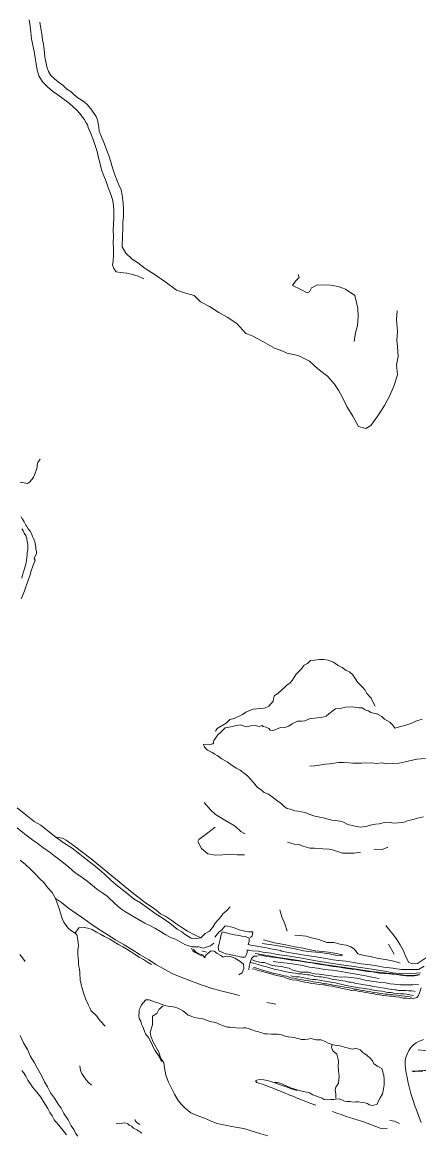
# Model space of a CAD drawing. Extents: x 683321 to 688873, y 7661944 to 7668387.
# Drawn here: x 684800 to 685194, y 7665272 to 7666374 of the extents above; entities that cross this region are included whole.
import ezdxf

# ---------------------------------------------------------------- set-up
doc = ezdxf.new("R2010")
doc.units = 0
doc.header["$MEASUREMENT"] = 0
doc.layers.add('01 CRESTA_Line', color=3, linetype='Continuous', lineweight=20)

msp = doc.modelspace()

# ---------------------------------------------------------------- linework, layer by layer
at = {"layer": '01 CRESTA_Line'}
for points in [[(684921, 7666119.7, 4364.5), (684915.5, 7666122.2, 4363.5), (684909.9, 7666124.1, 4362.5), (684904, 7666125.2, 4361.7), (684897.8, 7666126.1, 4361.2), (684893.7, 7666126.5, 4360.9), (684891.4, 7666130.1, 4360.7), (684890, 7666133.6, 4360.6), (684890.5, 7666137.3, 4360.4), (684890.8, 7666143.3, 4359.9), (684891, 7666149.4, 4359.3), (684890.7, 7666155.6, 4358.5), (684890.8, 7666161.7, 4357.6), (684890.7, 7666167.7, 4356.7), (684891, 7666174, 4355.8), (684891.3, 7666180.3, 4355), (684891.3, 7666186.4, 4354.2), (684891, 7666192.6, 4353.7), (684889.8, 7666198.4, 4352.8), (684887.9, 7666204.2, 4351.8), (684885.7, 7666210.2, 4351), (684883.5, 7666216, 4350.3), (684881.2, 7666221.9, 4349.7), (684879.1, 7666227.8, 4349), (684877.6, 7666233.8, 4348.4), (684876.2, 7666239.7, 4347.8), (684874.6, 7666245.8, 4347.2), (684872.7, 7666251.9, 4346.7), (684870.8, 7666257.7, 4346), (684868.5, 7666263.6, 4345.3), (684865.7, 7666269.5, 4344.3), (684865, 7666272.6, 4343.9), (684863.6, 7666274.7, 4343.6), (684862.1, 7666277.6, 4343.3), (684860.2, 7666280, 4343), (684857.5, 7666283.4, 4342.6), (684854.5, 7666286.7, 4342.2), (684850.1, 7666291, 4341.6), (684845.6, 7666294.8, 4341.2), (684840.7, 7666298.5, 4340.8), (684835.7, 7666302.1, 4340.2), (684830.6, 7666305.6, 4339.7), (684825.4, 7666309.9, 4339.3), (684821, 7666314.4, 4338.9), (684817.3, 7666320.3, 4338.3), (684815.3, 7666326.6, 4337.9), (684814.2, 7666332.7, 4337.5), (684813.2, 7666338.7, 4337.2), (684812.2, 7666344.9, 4336.7), (684811.1, 7666351.2, 4336.3), (684809.8, 7666357.6, 4335.9), (684809, 7666364, 4335.6), (684808.2, 7666370, 4335.4), (684807.2, 7666376.3, 4335.3)], [(684817.8, 7666374.1, 4340.2), (684818.9, 7666367.6, 4340.5), (684819.8, 7666362.4, 4340.9), (684820.5, 7666356.5, 4341.1), (684821.5, 7666352.1, 4341.4), (684822.1, 7666346.5, 4341.3), (684822.4, 7666343.6, 4341.3), (684823, 7666339.2, 4341.5), (684823.8, 7666334.8, 4341.8), (684824.8, 7666329.7, 4342.3), (684826.5, 7666325.2, 4343), (684828.9, 7666321.3, 4343.6), (684832.4, 7666317.8, 4344.3), (684836.3, 7666314.5, 4344.9), (684840.7, 7666311.6, 4345.2), (684844.7, 7666307.6, 4344.5), (684849.1, 7666304.9, 4345.6), (684851.5, 7666302.5, 4345.3), (684855.5, 7666299.1, 4345.6), (684861.5, 7666295.3, 4346.8), (684865.1, 7666292, 4347.1), (684869.4, 7666286.9, 4347.7), (684873.7, 7666280.7, 4348.5), (684875, 7666277.1, 4348.6), (684876.4, 7666270.1, 4348.5), (684876.7, 7666266, 4348.1), (684878.5, 7666262, 4348.9), (684881.9, 7666253.1, 4350.4), (684884.3, 7666246.7, 4351.7), (684886.2, 7666241.9, 4352.6), (684887.9, 7666236.6, 4353.6), (684889.8, 7666229.8, 4354), (684892.3, 7666222.7, 4354.8), (684894.4, 7666216.7, 4355.3), (684896.3, 7666213, 4356.1), (684898.5, 7666208, 4357), (684899.4, 7666202.7, 4357), (684900.6, 7666194.8, 4357.2), (684900.9, 7666188.4, 4357.7), (684900.9, 7666181.2, 4358.4), (684900.2, 7666176.1, 4358.8), (684900.1, 7666169.4, 4360.1), (684899.8, 7666162, 4362.5), (684899.4, 7666151.4, 4363), (684903.3, 7666145.3, 4364.2), (684909.3, 7666139.3, 4366.1), (684914.6, 7666135.8, 4367.2), (684922.3, 7666129.9, 4368.1), (684932.1, 7666123.8, 4370.2), (684941.8, 7666117.1, 4372.6), (684953.4, 7666108.4, 4376.8), (684961.2, 7666106, 4378.7), (684970.8, 7666103.1, 4380.4), (684977, 7666096.9, 4377.4), (684985.9, 7666092.4, 4379.1), (684995.3, 7666086.4, 4379.1), (685003.4, 7666081.8, 4379.7), (685013, 7666075.3, 4380), (685022.1, 7666065.7, 4377.2), (685027.8, 7666063.7, 4378.2), (685039, 7666057.7, 4378.4), (685050.4, 7666051.1, 4378.7), (685058.8, 7666047.9, 4380.3), (685062.6, 7666046.1, 4380.8), (685074, 7666043.9, 4384.5), (685085, 7666038, 4386.5), (685093.3, 7666030.7, 4386.6), (685102.9, 7666023.4, 4387.7), (685110.1, 7666015.4, 4388.4), (685114.2, 7666008.8, 4388.5), (685118.1, 7666001.6, 4388.5), (685122.3, 7665993.2, 4389), (685128.2, 7665983.7, 4390.9), (685133.8, 7665973.3, 4393.5), (685141, 7665971.5, 4395.7), (685146, 7665974.5, 4395.9), (685152.9, 7665984.1, 4397.4), (685159.4, 7665994.3, 4398.8), (685164.7, 7666004, 4400.3), (685168.9, 7666013.5, 4401.7), (685172.4, 7666024.6, 4402.9), (685171.4, 7666034.5, 4404.6), (685173, 7666042.9, 4405.1), (685172.4, 7666052.6, 4405.3), (685171.8, 7666058.6, 4405.1), (685172.5, 7666067.7, 4404.9), (685171.3, 7666079.4, 4406.7), (685172, 7666088, 4407.2)], [(685129.5, 7666057.6, 4416.2), (685130.7, 7666066.2, 4419.7), (685132.8, 7666073.6, 4422.1), (685133.4, 7666082.4, 4424.1), (685133, 7666090.5, 4425.4), (685131.6, 7666096.4, 4426.7), (685130.1, 7666103.1, 4428.7), (685120.7, 7666109.5, 4427.5), (685113.5, 7666112, 4427.2), (685106, 7666113.3, 4427.2), (685093.2, 7666113.8, 4428.8), (685087.2, 7666110.9, 4429.4), (685085.3, 7666106.8, 4429.6), (685082.7, 7666105.9, 4429.1), (685076.6, 7666109.1, 4428.8), (685068.3, 7666113.1, 4430.3), (685071.3, 7666117.3, 4430.8), (685074.9, 7666121, 4431.1), (685074, 7666123.9, 4431.2)], [(684798.4, 7665918.2, 4245.5), (684802.4, 7665917.5, 4245.7), (684805.6, 7665916.8, 4246.1), (684807.7, 7665918.3, 4247.2), (684810.3, 7665921.1, 4248.9), (684811.5, 7665923.3, 4250.2), (684812.5, 7665925.5, 4251.6), (684813.3, 7665927.2, 4252.6), (684814.2, 7665929.8, 4254.1), (684815.2, 7665932.7, 4255.9), (684815.4, 7665935.3, 4256.8), (684816, 7665937.8, 4257.1), (684818.2, 7665940.9, 4259)], [(684799.3, 7665802.6, 4241.8), (684800.8, 7665805.7, 4241.9), (684802.7, 7665810.7, 4242.2), (684803.6, 7665813.6, 4242.4), (684806.5, 7665821.1, 4242.7), (684808, 7665825.6, 4242.9), (684809.4, 7665830.3, 4242.7), (684810.9, 7665834.9, 4242), (684813.3, 7665841.1, 4241.5), (684812.4, 7665842.5, 4242.7), (684814.7, 7665847.5, 4241.7), (684814.7, 7665849.8, 4242.1), (684814.1, 7665851.6, 4242), (684813.9, 7665853.7, 4242.1), (684812.8, 7665859.1, 4242.1), (684812.1, 7665861.8, 4242.1), (684810.7, 7665864.5, 4242.3), (684809.5, 7665867.5, 4242.4), (684808.2, 7665869.6, 4242.4), (684806.4, 7665872, 4242.3), (684805, 7665874.3, 4242.6), (684804.1, 7665875.6, 4242.2), (684802.4, 7665879, 4242.2), (684800.7, 7665881.6, 4242.2), (684799.4, 7665883.9, 4242.1)], [(684800, 7665823, 4241.2), (684800.8, 7665826.1, 4241.4), (684801.7, 7665829.3, 4241.4), (684802.6, 7665832.3, 4241.6), (684803.7, 7665835.9, 4241.5), (684804.3, 7665838.4, 4241.5), (684804.8, 7665840.9, 4241.6), (684804.9, 7665843.6, 4241.6), (684805.2, 7665846.2, 4241.6), (684805.5, 7665849, 4241.7), (684805.9, 7665851.3, 4241.7), (684806.1, 7665853.5, 4241.8), (684806, 7665855, 4241.9), (684805.9, 7665856.9, 4241.8), (684805.5, 7665859, 4241.9), (684805.1, 7665862.6, 4241.7), (684803.9, 7665865.3, 4241.7), (684802.5, 7665867.9, 4241.8), (684801.3, 7665870, 4241.8), (684800, 7665872.1, 4241.8)], [(685150.1, 7665696.4, 4272.8), (685148.4, 7665700.1, 4272.7), (685146.2, 7665704.1, 4272.4), (685142, 7665709, 4272.8), (685140.4, 7665712.1, 4273), (685137.9, 7665714.7, 4272.9), (685133.9, 7665718.9, 4272.9), (685132.8, 7665720, 4272.9), (685128.1, 7665727.4, 4272.5), (685124.9, 7665730.4, 4273.7), (685121.5, 7665731.7, 4273.7), (685120.1, 7665732.6, 4273.3), (685117.7, 7665734.5, 4273.1), (685113.7, 7665736.7, 4274.1), (685108.9, 7665740, 4274.6), (685103.5, 7665742, 4274.3), (685099.4, 7665742.6, 4274.6), (685095, 7665742.6, 4274), (685090.2, 7665741.8, 4273.9), (685086.1, 7665741.6, 4273.5), (685083.2, 7665738.5, 4274.7), (685080, 7665737, 4273.8), (685076.9, 7665733, 4274.6), (685071.9, 7665727.9, 4274.7), (685069.5, 7665724.5, 4274.5), (685067.9, 7665721.8, 4274.3), (685065.6, 7665719, 4274.8), (685063, 7665717.4, 4274.3), (685060.9, 7665715.5, 4274.7), (685057.8, 7665712.6, 4275), (685053.7, 7665709, 4275), (685050.5, 7665706.8, 4274.6), (685049.7, 7665705.3, 4273.7), (685049.2, 7665701.3, 4274.5), (685044.8, 7665696.3, 4275), (685040.6, 7665694.5, 4274.7), (685029.4, 7665693.4, 4275.1), (685027.3, 7665692.8, 4274.7), (685022.1, 7665690.3, 4275.4), (685018.6, 7665688.2, 4274.6), (685010.5, 7665684.1, 4275.4), (685006.3, 7665683.1, 4274.7), (685002.7, 7665679.5, 4274.9), (684993.5, 7665674.3, 4273.7), (684992, 7665671.6, 4274.2)], [(685198.1, 7665586.8, 4263.5), (685192.3, 7665585.5, 4263.9), (685186.6, 7665583.6, 4264.5), (685183.1, 7665583, 4264.3), (685180, 7665581.7, 4263.5), (685176.6, 7665581.1, 4265.2), (685173, 7665580.8, 4264.9), (685168, 7665580.5, 4265.1), (685163.7, 7665581.5, 4266.4), (685159.8, 7665581.1, 4266.2), (685155.2, 7665580.1, 4266.1), (685154.1, 7665579.9, 4266.4), (685150.7, 7665579.4, 4266.3), (685145.4, 7665578.4, 4266.5), (685141.4, 7665577.1, 4266.7), (685135.4, 7665576.4, 4265.6), (685128.9, 7665577.8, 4266.6), (685123.1, 7665579.2, 4267.4), (685118.1, 7665581.8, 4268.2), (685115.3, 7665582.3, 4268.2), (685111.4, 7665583, 4268.2), (685107.4, 7665583.3, 4268.5), (685104.6, 7665584.1, 4268.7), (685099.2, 7665585.7, 4269.1), (685095.4, 7665586.5, 4269.3), (685090.4, 7665587.2, 4269.2), (685084.6, 7665589.3, 4270.1), (685080.8, 7665590.9, 4270.6), (685077.3, 7665591.7, 4270.2), (685073.5, 7665592.2, 4270.4), (685070.5, 7665592.8, 4270.5), (685066.1, 7665594.3, 4270.6), (685063.1, 7665594.8, 4270.8), (685060, 7665597, 4272.1), (685057.4, 7665599.7, 4271.3), (685052.6, 7665603.3, 4271.8), (685048.2, 7665606.5, 4271.5), (685044.5, 7665609.1, 4271.7), (685040.2, 7665610.8, 4271.4), (685037.3, 7665613.6, 4271.8), (685033.7, 7665615.7, 4271.7), (685029.5, 7665620.8, 4272.5), (685026.7, 7665624, 4271.8), (685023.8, 7665627.3, 4273.1), (685020.6, 7665629.5, 4272.4), (685016.3, 7665632.8, 4272.8), (685012.5, 7665635, 4272.5), (685007.2, 7665638.5, 4273), (685007.2, 7665638.5, 4273), (685003.6, 7665641.1, 4272.8), (684998.2, 7665644.1, 4274.4), (684993.7, 7665647.5, 4273.1), (684991.3, 7665648.7, 4274.2), (684988.7, 7665650.3, 4274.2), (684984, 7665652.8, 4273.8), (684981.1, 7665655.7, 4274.5), (684980.1, 7665658.3, 4273.6), (684983.6, 7665658.7, 4273.7), (684986.8, 7665658.1, 4273.5), (684989.2, 7665659.2, 4273.9), (684989.6, 7665658.8, 4273.7), (684990.5, 7665662.3, 4274.1), (684994.3, 7665667.8, 4273.3), (684997.1, 7665670.3, 4273.9), (684998.5, 7665671.9, 4273.4), (685001.3, 7665674.6, 4273.2), (685001.5, 7665674.9, 4273.4), (685007.3, 7665676, 4275), (685011.2, 7665677, 4273.7), (685016.5, 7665678, 4273.5), (685019.4, 7665676.8, 4274.6), (685022.9, 7665676, 4274.6), (685026.8, 7665676.9, 4273.8), (685031.4, 7665677.2, 4273.9), (685035.3, 7665676.2, 4274.8), (685038.2, 7665677.1, 4273.7), (685039.4, 7665676.1, 4274.3), (685042.3, 7665675.4, 4273.2), (685044.9, 7665674.1, 4273.8), (685046.3, 7665672.5, 4273.6), (685048.7, 7665672.3, 4273.7), (685051.7, 7665673.1, 4273.5), (685056.5, 7665675.1, 4273.2), (685061.6, 7665675.4, 4273.7), (685064.7, 7665676.5, 4273), (685067.9, 7665679, 4272.2), (685073.3, 7665681.6, 4272.3), (685077.7, 7665681.6, 4273.4), (685080.7, 7665681.9, 4272.9), (685085.8, 7665684.1, 4272.8), (685090, 7665684.6, 4273.5), (685092.7, 7665684.9, 4272.4), (685097.1, 7665685.2, 4272.3), (685101.7, 7665686.5, 4273.7), (685104.3, 7665688.9, 4272.6), (685108.6, 7665692.1, 4273.1), (685111, 7665693.6, 4272.5), (685116.8, 7665694.5, 4274.1), (685120.8, 7665695.2, 4273.6), (685127.5, 7665695.8, 4273.3), (685134.2, 7665694.7, 4272.1), (685137.4, 7665694.8, 4271.7), (685140.4, 7665692.6, 4272.7), (685143.8, 7665691.7, 4273), (685146.1, 7665690.1, 4272.5), (685152.8, 7665688.4, 4272.7), (685152.7, 7665688.4, 4272.7), (685156.7, 7665686, 4272.9), (685159.4, 7665683.3, 4272.9), (685164.7, 7665680.4, 4272.7), (685167.9, 7665677.5, 4273.3), (685169.8, 7665674.6, 4271.5), (685175.4, 7665676.1, 4271.9), (685179.8, 7665677.2, 4271.6), (685186.5, 7665679.6, 4270.9), (685190.5, 7665681.6, 4270.8), (685196.8, 7665683.4, 4270.6)], [(685200.1, 7665644.6, 4272.2), (685191.7, 7665643.8, 4271.8), (685187.3, 7665642.7, 4272.1), (685180.1, 7665641.2, 4272.3), (685174, 7665640, 4272.2), (685167.6, 7665639.5, 4272.6), (685161.6, 7665639.1, 4272.4), (685156.9, 7665640.1, 4272.3), (685152, 7665639.7, 4272), (685146.2, 7665640.1, 4271.9), (685136.6, 7665640, 4272), (685128.1, 7665639.8, 4272.1), (685124.5, 7665640.1, 4272), (685118.9, 7665640.4, 4272.2), (685113.9, 7665640.4, 4271.9), (685109.5, 7665639.8, 4272.2), (685105.1, 7665639.3, 4272.1), (685101.1, 7665638.9, 4271.8), (685094.6, 7665637.9, 4271.7), (685090.2, 7665637.2, 4271.3), (685085.5, 7665637, 4269.5)], [(684980.7, 7665600.8, 4242.9), (684987, 7665593.5, 4242.3), (684991.9, 7665589.1, 4242.5), (685001.2, 7665583.5, 4242.2), (685011.4, 7665577.5, 4242.1), (685017.2, 7665572.3, 4240.8), (685021.4, 7665569.8, 4242.7)], [(685006.4, 7665497.5, 4194), (685002.8, 7665493.5, 4194.2), (684999.2, 7665490.5, 4194.7), (684997.7, 7665488, 4195), (684991.6, 7665481.5, 4196.6), (684989.4, 7665477.5, 4195), (684986.2, 7665473.5, 4193.6), (684981.6, 7665471, 4193.2), (684977.5, 7665466.7, 4191.6), (684971.7, 7665469.5, 4192.9), (684964.2, 7665473.4, 4194.7), (684958.8, 7665477.2, 4195.7), (684952.6, 7665481.1, 4196.8), (684948.6, 7665483.9, 4197.5), (684942.8, 7665487.9, 4198.9), (684937.6, 7665490.6, 4199.9), (684933.2, 7665494.1, 4200.8), (684929.2, 7665497.1, 4201.6), (684922.7, 7665501.5, 4203), (684909.3, 7665511.7, 4204.2), (684889.4, 7665528.1, 4204.1), (684868.8, 7665545.2, 4203.2), (684852.1, 7665557.5, 4202.5), (684844, 7665563.6, 4202.9), (684840.5, 7665565.4, 4202.8), (684833.6, 7665566.6, 4200.5), (684825.9, 7665572.9, 4200.5), (684818.9, 7665578.4, 4200.4), (684812.3, 7665582, 4199.7), (684804.1, 7665588.6, 4199.4), (684795.4, 7665595.7, 4199.2)], [(684990.2, 7665461.4, 4186.1), (684987.1, 7665458.9, 4186.7), (684979.9, 7665456.5, 4186.8), (684975.2, 7665457.9, 4185.3), (684968.9, 7665458, 4185.1), (684965.1, 7665459, 4184.9), (684961.7, 7665460.3, 4184.8), (684957, 7665462.9, 4184.7), (684952.2, 7665465.4, 4184.7), (684947.3, 7665467.3, 4184.4), (684942.9, 7665469.9, 4184.3), (684937.5, 7665473.2, 4184.2), (684932, 7665476.4, 4184.3), (684927.5, 7665478.8, 4184.2), (684921.9, 7665481.5, 4184.1), (684915.7, 7665485.1, 4183.8), (684909.3, 7665488.7, 4183.7), (684902.9, 7665492.6, 4183.7), (684897.8, 7665495.9, 4183.5), (684892.7, 7665500.5, 4183.5), (684884.8, 7665508, 4183.4), (684880.5, 7665511.1, 4183.2), (684874.5, 7665515, 4182.9), (684869.7, 7665519, 4183), (684863.5, 7665524, 4182.6), (684857.5, 7665528.3, 4182.6), (684852.9, 7665531.3, 4182.5), (684846.6, 7665536.7, 4182.3), (684841.2, 7665541.2, 4182.3), (684836.7, 7665544.9, 4182.2), (684831.9, 7665548.5, 4182.2), (684826.7, 7665552.5, 4182), (684821.3, 7665555.9, 4182), (684816.1, 7665559.9, 4181.8), (684811.1, 7665563.6, 4181.6), (684805.8, 7665567.6, 4181.6), (684801.1, 7665571.1, 4181.3), (684795.3, 7665575.7, 4181)], [(684991.6, 7665576.6, 4228.2), (684983.1, 7665569.7, 4228.1), (684975.4, 7665564.2, 4227.6), (684974.6, 7665562.1, 4228.4), (684978.2, 7665555.2, 4228.6), (684984.4, 7665549.9, 4228.9), (684992.1, 7665548.7, 4229.1), (685006.7, 7665549.5, 4228.6), (685013.5, 7665549, 4229.3), (685020.7, 7665548.9, 4229.2)], [(684833.6, 7665566.6, 4200.5), (684842, 7665560.6, 4199.1), (684850.1, 7665555.7, 4197.8), (684857.4, 7665549.7, 4198), (684864.2, 7665544.5, 4198.1), (684872.8, 7665537.7, 4198), (684878.8, 7665532.8, 4197.9), (684882.2, 7665529.6, 4197.9), (684888.6, 7665523.7, 4197.8), (684894.8, 7665518.2, 4197.8), (684902.4, 7665512.3, 4197.5), (684911.4, 7665505.1, 4197.2), (684917.6, 7665501.5, 4197), (684925.9, 7665495.4, 4196.7), (684933.1, 7665490.2, 4195.4), (684939.1, 7665486.5, 4193.3), (684942.5, 7665484.3, 4193.1), (684946.7, 7665481.4, 4192.9), (684950.3, 7665478.5, 4192.6), (684954, 7665475.4, 4192.2), (684958.6, 7665472.9, 4191.3), (684961.8, 7665470.1, 4190.3), (684967.8, 7665466.4, 4188.6), (684973.2, 7665466, 4191.3), (684977.5, 7665466.7, 4191.6), (684973.2, 7665466, 4191.3)], [(685063.5, 7665561.7, 4248.6), (685069.9, 7665559.6, 4248.7), (685074.9, 7665559.2, 4249.7), (685078.4, 7665557.5, 4248.1), (685085.5, 7665555.5, 4248.9), (685090, 7665555.5, 4248.5), (685094.8, 7665555.3, 4249.1), (685098.5, 7665555, 4248.5), (685104.5, 7665554.5, 4249.4), (685108, 7665553.9, 4249.9), (685114, 7665552, 4249.9), (685118, 7665550.6, 4249.3), (685123.4, 7665550.7, 4250.7), (685129.3, 7665550.7, 4250.9), (685135.6, 7665551.7, 4249.7)], [(685162.9, 7665556.5, 4250.4), (685157.1, 7665554.4, 4250.6), (685148.9, 7665554.7, 4250)], [(684833.3, 7665505.8, 4184.3), (684830.1, 7665511.6, 4184.4), (684825.6, 7665516.7, 4184), (684821.9, 7665521.5, 4184.4), (684817.6, 7665525.7, 4184.1), (684813.3, 7665530.3, 4183.9), (684808.7, 7665534.9, 4184.1), (684803.7, 7665539.6, 4183.9), (684798.5, 7665543.6, 4183.5)], [(685015.8, 7665409.8, 4187.2), (685006.9, 7665412.1, 4187), (684997.4, 7665414.3, 4186.8), (684987.7, 7665417.1, 4186.6), (684977.9, 7665420.3, 4186.4), (684968.2, 7665424, 4186.1), (684958.5, 7665427.6, 4185.8), (684949.8, 7665431.2, 4185.6), (684941.7, 7665435.3, 4185.5), (684933.6, 7665440, 4185.4), (684926, 7665444.9, 4185.2), (684917.5, 7665450, 4185), (684909.1, 7665455.2, 4184.9), (684901.5, 7665460, 4184.8), (684892.8, 7665464.8, 4184.7), (684884.7, 7665470, 4184.5), (684876.6, 7665475.2, 4184.4), (684868.5, 7665480.6, 4184.5), (684861.1, 7665486.1, 4184.5), (684853.8, 7665491, 4184.5), (684846.2, 7665496.2, 4184.5), (684839.4, 7665501.8, 4184.5), (684833.3, 7665505.8, 4184.3), (684835, 7665501.2, 4184.8), (684837.1, 7665496, 4185), (684838.4, 7665491.3, 4186), (684840.2, 7665486, 4186.7), (684841.6, 7665482.2, 4186.8), (684844.6, 7665478.1, 4186.3), (684846.8, 7665475.7, 4185.9), (684849.2, 7665473.9, 4185.8), (684851.3, 7665472.5, 4185.7), (684853, 7665471.4, 4185.7), (684856.5, 7665476.8, 4184.5), (684861.7, 7665477.2, 4184.5), (684865.6, 7665476.4, 4184.5), (684869.7, 7665475.1, 4184.4), (684874.1, 7665472.3, 4184.4), (684877.9, 7665470.5, 4184.4), (684882.1, 7665468.2, 4184.5), (684887.4, 7665465.4, 4184.6), (684891.5, 7665462.7, 4184.7), (684896, 7665460.1, 4184.8), (684900.2, 7665457.8, 4184.8), (684904, 7665455.6, 4184.9), (684907.7, 7665453.2, 4184.9), (684911.7, 7665450.5, 4185), (684916.2, 7665447.8, 4185), (684920.6, 7665445.3, 4185.1), (684924.7, 7665442.8, 4185.2), (684928.6, 7665440.3, 4185.3)], [(685055.6, 7665494.7, 4193.9), (685057.6, 7665487.5, 4193.8), (685060.6, 7665480.7, 4193.9), (685063, 7665473.4, 4194)], [(685160.9, 7665479, 4195.6), (685164.9, 7665474, 4195.2), (685168, 7665470, 4195.3), (685171.7, 7665465, 4195.7), (685174.9, 7665460, 4196.1), (685178.2, 7665454, 4196.7), (685180.5, 7665448, 4196.3), (685183.7, 7665442.5, 4196.3), (685187.4, 7665441, 4197.1), (685192.1, 7665441.5, 4198), (685196, 7665443.9, 4198.1), (685201, 7665447.4, 4198.1), (685206.2, 7665452.2, 4198.1), (685211.4, 7665456.8, 4198.1), (685218.1, 7665463, 4198.2), (685226.9, 7665472.4, 4198.2), (685232.3, 7665478.4, 4198.2), (685239.5, 7665486.7, 4198.3), (685242.9, 7665491.5, 4198.3)], [(685026.2, 7665467.1, 4187), (685028.3, 7665468.5, 4187.2), (685028.9, 7665472.7, 4187.1), (685025, 7665472.9, 4187.1), (685021.2, 7665473.5, 4187.1), (685015.4, 7665474.6, 4187), (685009.8, 7665476.9, 4187), (685003.9, 7665478.4, 4186.6), (685001.6, 7665478.8, 4186.6), (684998.2, 7665474.9, 4186.7), (684995.6, 7665472.9, 4186.6), (684994, 7665470.7, 4186.5), (684991.5, 7665467.4, 4186.4)], [(684882.5, 7665379.4, 4186.2), (684878, 7665384.3, 4186.5), (684875.8, 7665387.2, 4186.2), (684874.3, 7665389.2, 4186), (684872.3, 7665391.1, 4185.9), (684870.4, 7665393, 4185.9), (684868.5, 7665394.9, 4185.8), (684867.3, 7665397.4, 4185.9), (684866.2, 7665400, 4186), (684865, 7665402.4, 4186.1), (684863.9, 7665404.7, 4186.2), (684862.9, 7665407.6, 4186.1), (684861.8, 7665410.5, 4186.1), (684860.8, 7665413.4, 4186.1), (684859.9, 7665416.9, 4186.2), (684859, 7665420.4, 4186.3), (684858.4, 7665422.5, 4186.3), (684857.8, 7665424.7, 4186.2), (684857.8, 7665427.2, 4186), (684857.7, 7665429.8, 4185.9), (684857.4, 7665432.8, 4186.1), (684857.2, 7665435.9, 4186.3), (684856.7, 7665438.4, 4186.2), (684856.3, 7665441, 4186.2), (684856.2, 7665444, 4186.1), (684856, 7665447.1, 4185.9), (684855.6, 7665450.3, 4185.8), (684855.6, 7665452.5, 4185.8), (684855.5, 7665454.7, 4185.9), (684855.9, 7665456.8, 4185.9), (684856.2, 7665458.8, 4185.9), (684855.9, 7665462.1, 4185.9), (684855.5, 7665464.6, 4185.9), (684855.2, 7665466.4, 4185.9), (684854.8, 7665469, 4185.8), (684854.2, 7665470.2, 4185.6), (684853, 7665471.4, 4185.7)], [(685198.7, 7665438.8, 4190.4), (685193.2, 7665435.6, 4190.3), (685184.6, 7665435.4, 4190), (685176, 7665435.5, 4189.7), (685167.7, 7665436.9, 4189.6), (685158.6, 7665437.8, 4189.4), (685150.2, 7665439.4, 4189.4), (685142.6, 7665440.4, 4189.3), (685136.5, 7665440.9, 4189.1), (685128.7, 7665442.3, 4189), (685121.4, 7665443.6, 4188.8), (685113.7, 7665444.5, 4188.7), (685108.7, 7665445.1, 4188.5), (685101.2, 7665446.3, 4188.3), (685093.8, 7665447.5, 4188.1), (685089.7, 7665448.3, 4188.1), (685082.1, 7665449.3, 4188), (685074.5, 7665450.6, 4188), (685064.5, 7665452.4, 4187.6), (685057.5, 7665453.7, 4187.1), (685056.4, 7665454.4, 4186.7), (685048.4, 7665455.7, 4186.8), (685042.6, 7665456.8, 4186.7), (685037, 7665457.9, 4186.7), (685031.3, 7665458.8, 4186.7), (685027, 7665459.7, 4186.6), (685024.4, 7665460.1, 4186.6), (685025.3, 7665463.2, 4186.8), (685025.5, 7665466.6, 4187.1), (685021.6, 7665468, 4187.1), (685018, 7665468.6, 4187), (685015.6, 7665469.2, 4187), (685010.7, 7665469.9, 4186.9), (685006, 7665470.7, 4186.7), (685002.8, 7665471.9, 4186.5), (684998.5, 7665472.6, 4186.5), (684997.3, 7665468.8, 4186.4), (684996.6, 7665465.1, 4186.3), (684995.5, 7665461.3, 4186.4), (684994.8, 7665457.5, 4186.2), (684995.2, 7665453.9, 4186.3), (684999, 7665452.2, 4186.1), (685002.7, 7665450.9, 4186.2), (685006.1, 7665450.2, 4186.2), (685010.1, 7665449.3, 4186.4), (685014.1, 7665448.5, 4186.6), (685017.7, 7665447.8, 4186.6), (685021.4, 7665447.6, 4186.9), (685022.3, 7665449.6, 4186.9), (685023.3, 7665452.4, 4186.7), (685023.5, 7665454.7, 4186.4), (685025.5, 7665454.5, 4186.4), (685028.5, 7665454, 4186.5), (685034.6, 7665453.5, 4186.5), (685038.9, 7665452.6, 4186.6), (685047.2, 7665451.5, 4186.8), (685053.1, 7665450.4, 4186.9), (685065.5, 7665448.6, 4187.4), (685075.7, 7665446.9, 4187.7), (685082.7, 7665445.6, 4187.9), (685091.4, 7665444, 4188), (685102, 7665442.4, 4188.4), (685116.8, 7665440.1, 4188.7), (685129.2, 7665438.3, 4188.8), (685151.3, 7665435.2, 4189.2), (685161.4, 7665433.5, 4189.5), (685167.9, 7665432.2, 4189.6), (685177, 7665431.3, 4189.8), (685186.7, 7665431.4, 4190.2), (685195.1, 7665432.2, 4190.5)], [(685175.1, 7665441.6, 4191.5), (685172.5, 7665442.6, 4191.8), (685167.1, 7665444.1, 4191.9), (685160.4, 7665445.4, 4191.8), (685153.5, 7665446.5, 4191.8), (685145.4, 7665448.2, 4192), (685139.3, 7665449.3, 4192.1), (685132.9, 7665450.8, 4192.1), (685129.7, 7665455.7, 4192.1), (685126.1, 7665458, 4192.1), (685121.6, 7665459.5, 4192), (685116.9, 7665460.1, 4191.9), (685109.2, 7665462.1, 4191.9), (685102.4, 7665462.2, 4191.5), (685094.4, 7665465, 4191.6), (685087.2, 7665466.7, 4191.5), (685081.7, 7665468.6, 4192.2), (685075.4, 7665469.2, 4192.2), (685070.5, 7665469.6, 4192)], [(684968.3, 7665456.7, 4185.5), (684968.6, 7665455.8, 4185.6), (684969.7, 7665454.1, 4185.8), (684971.7, 7665452.4, 4185.6), (684973.8, 7665451.2, 4185.6), (684976.7, 7665449.6, 4185.7), (684980, 7665448.5, 4185.9), (684981.3, 7665446.9, 4185.4), (684982.2, 7665449.2, 4185.9), (684984.9, 7665451.8, 4186.6), (684987.6, 7665454, 4186.8), (684990.7, 7665453.5, 4186.4), (684993.8, 7665451.2, 4186.4), (684997.3, 7665449.3, 4186.1), (684999.7, 7665447.5, 4186.2), (685002.8, 7665448.8, 4186.1), (685006.9, 7665448.3, 4186.2), (685011, 7665446.8, 4186.9), (685016.1, 7665443.6, 4187), (685019.7, 7665440.6, 4187), (685020.1, 7665436.3, 4186.8), (685018.4, 7665432.3, 4186.6), (685015.2, 7665430.3, 4186.6)], [(684980.2, 7665449.6, 4185.8), (684977, 7665450.6, 4185.6), (684974.7, 7665451.4, 4185.7), (684972, 7665453.3, 4185.6), (684970.2, 7665455.7, 4185.5)], [(685038.2, 7665461.2, 4187.8), (685050.3, 7665459.4, 4187.9), (685061.9, 7665457.6, 4188.5), (685071.1, 7665455.9, 4188.9), (685079.3, 7665454.1, 4188.9), (685087.2, 7665453, 4189.2), (685095.7, 7665452.2, 4189.4), (685104.7, 7665450.9, 4189.8), (685110.9, 7665449.7, 4189.9), (685116.9, 7665449.2, 4189.9), (685117.8, 7665449.9, 4190), (685110.1, 7665451.5, 4189.9), (685103.9, 7665452.5, 4189.7), (685097.9, 7665453.3, 4189.5), (685090.9, 7665454.1, 4189.4), (685084.3, 7665455.4, 4189.3), (685078.8, 7665456.5, 4189.3), (685070.7, 7665458, 4189.1), (685061.6, 7665460, 4188.9), (685050.6, 7665462, 4188.6), (685039.7, 7665464.8, 4188.3)], [(685163.6, 7665460.5, 4189.8), (685169.2, 7665450.5, 4190.1)], [(684803.3, 7665443.4, 4149.5), (684800.6, 7665447, 4149.2), (684798, 7665450.2, 4148.9)], [(684983.1, 7665452.7, 4185.4), (684982.1, 7665453, 4185.3), (684980.2, 7665453.4, 4185.3), (684978.4, 7665453.9, 4185.1)], [(685025.2, 7665435, 4186.8), (685025.3, 7665438.5, 4187), (685026.4, 7665442.5, 4186.8), (685027.7, 7665446.2, 4186.9), (685030, 7665448.5, 4186.7), (685033.7, 7665448.6, 4186.8)], [(685193.3, 7665420.6, 4194.5), (685187.6, 7665420.1, 4194.4), (685180, 7665420.3, 4194.3), (685175.1, 7665420.4, 4194.1), (685169.2, 7665421, 4194.2), (685165.1, 7665421.2, 4193.8), (685160.6, 7665422.1, 4193.9), (685155.4, 7665422.4, 4193.5), (685151.2, 7665423.2, 4193.6), (685147.7, 7665423.5, 4193.5), (685143.4, 7665424.6, 4193.9), (685139.9, 7665424.9, 4193.8), (685135.5, 7665426.1, 4193.8), (685131.7, 7665426.9, 4193.8), (685126.4, 7665427.4, 4193.4), (685119.9, 7665428.2, 4193.2), (685115.8, 7665428, 4192.5), (685110.5, 7665428.4, 4192.3), (685106.7, 7665429.1, 4191.8), (685101.6, 7665429.9, 4191.7), (685094.9, 7665430.9, 4191.5), (685090.6, 7665431.3, 4191.4), (685087.6, 7665431.9, 4191.2), (685084.1, 7665432.7, 4191), (685080.1, 7665432.9, 4190.8), (685076.6, 7665432.9, 4191), (685072.7, 7665433.8, 4190.8), (685068.6, 7665434.8, 4190.7), (685065, 7665436.6, 4190.8), (685061.1, 7665437.4, 4190.6), (685057.7, 7665438.3, 4190.2), (685053.8, 7665438.6, 4189.9), (685048.4, 7665439.3, 4189.7), (685044, 7665440.9, 4189.3), (685040.5, 7665442.4, 4189.5), (685037.5, 7665442.4, 4188.9), (685032.5, 7665443.5, 4188.5), (685028.3, 7665444.9, 4188.6)], [(685194.3, 7665430.6, 4191.2), (685190.2, 7665429.9, 4191.1), (685186.1, 7665429.6, 4190.9), (685180.8, 7665429.5, 4190.5), (685176.8, 7665430.2, 4190.4), (685170.3, 7665430.9, 4190.2), (685165.9, 7665431.4, 4190.2), (685161.6, 7665431.8, 4190.2), (685156.9, 7665432.4, 4190.1), (685153.1, 7665432.8, 4190), (685147, 7665433.6, 4190), (685142.2, 7665434.2, 4190), (685133.9, 7665435.3, 4189.8), (685129.3, 7665436.1, 4189.7), (685124.4, 7665436.8, 4189.7), (685117.9, 7665437.6, 4189.4), (685110.8, 7665438.7, 4189.2), (685104.1, 7665439.7, 4189), (685099.5, 7665440.4, 4188.9), (685093.7, 7665441.3, 4188.9), (685088.7, 7665442.1, 4188.8), (685081.4, 7665443.2, 4188.5), (685074.6, 7665444.3, 4188.2), (685067.9, 7665445.3, 4188.1), (685060.9, 7665446.3, 4187.9), (685054.1, 7665447.3, 4187.9), (685050.4, 7665447.9, 4187.9), (685045.2, 7665448.9, 4187.6), (685041, 7665449.7, 4187.5), (685035.5, 7665450.5, 4187.4), (685031.3, 7665451.2, 4187.4)], [(685034.2, 7665450, 4187.5), (685038.5, 7665449.4, 4187.6), (685042.8, 7665448.4, 4187.7), (685048.5, 7665447.6, 4187.9), (685053.9, 7665446.9, 4188), (685059.9, 7665446, 4188.1), (685067.2, 7665444.8, 4188.2), (685074.3, 7665443.9, 4188.4), (685081.6, 7665442.7, 4188.6), (685087.4, 7665441.9, 4188.8), (685092, 7665441.1, 4188.8), (685096.3, 7665440.5, 4188.9), (685101.5, 7665439.6, 4189), (685108.5, 7665438.5, 4189.2), (685114.9, 7665437.6, 4189.4), (685120.3, 7665436.7, 4189.4), (685127.1, 7665435.9, 4189.5), (685131.1, 7665435.3, 4189.6), (685137.1, 7665434.3, 4189.8), (685142.8, 7665433.6, 4189.8), (685147.6, 7665433, 4189.9), (685152.5, 7665432.3, 4190), (685157.3, 7665431.6, 4190.1), (685164.3, 7665431.2, 4190.2), (685166.9, 7665430.8, 4190.2), (685171.6, 7665430.4, 4190.2), (685175.4, 7665429.8, 4190.2), (685180.9, 7665429.2, 4190.3), (685185.4, 7665429.1, 4190.6), (685189.1, 7665429.1, 4190.8), (685194.2, 7665430, 4191)], [(685154.3, 7665426.6, 4190.4), (685146.8, 7665428, 4190.1), (685140.6, 7665429.2, 4189.9), (685133.5, 7665430.4, 4189.7), (685123.5, 7665432.2, 4189.7), (685116.4, 7665433.4, 4189.4), (685107.9, 7665434.9, 4189.4), (685099.9, 7665435.6, 4189.5), (685093.2, 7665436.7, 4189.3), (685085, 7665437.9, 4188.9), (685078.4, 7665439.4, 4188.7), (685070.4, 7665440.7, 4188.8), (685063.1, 7665441.7, 4188.5), (685056.5, 7665442.5, 4188.2), (685049.3, 7665443.4, 4188.1)], [(685190, 7665413.5, 4190.8), (685188.9, 7665413.9, 4190.9), (685186.7, 7665414.4, 4190.9), (685185.5, 7665414.2, 4190.9), (685183.2, 7665414.3, 4191), (685180.8, 7665414.7, 4191), (685177, 7665414.7, 4191.1), (685174.8, 7665414.8, 4191), (685173.4, 7665414.8, 4191), (685171.3, 7665415.2, 4190.9), (685170, 7665415.4, 4191), (685167.7, 7665415.5, 4190.8), (685166.4, 7665415.9, 4191), (685166.4, 7665415.7, 4191), (685162.8, 7665416.2, 4191), (685159.6, 7665416.9, 4190.8), (685157.2, 7665417.2, 4190.8), (685153.7, 7665418, 4190.8), (685151.2, 7665418.4, 4190.8), (685147.9, 7665418.7, 4190.8), (685144.7, 7665419.5, 4190.8), (685142, 7665419.9, 4190.9), (685139.5, 7665420.2, 4190.7), (685136, 7665420.9, 4190.9), (685133.7, 7665421.1, 4190.7), (685131.1, 7665421.7, 4190.7), (685128.6, 7665422.4, 4190.7), (685126.2, 7665422.8, 4190.6), (685124, 7665423, 4190.5), (685120.8, 7665423.9, 4190.5), (685118.3, 7665424.2, 4190.5), (685116.1, 7665424.4, 4190.2), (685112.4, 7665425.1, 4190.3), (685108.4, 7665425.7, 4190.1), (685103.9, 7665426.9, 4190.2), (685100.5, 7665427.4, 4189.9), (685097.2, 7665428.2, 4189.9), (685094.3, 7665428.2, 4189.7), (685090.9, 7665428.5, 4189.6), (685088.2, 7665429.5, 4189.5), (685085.4, 7665430, 4189.6), (685083.1, 7665430.3, 4189.4), (685080.2, 7665430.6, 4189.2), (685077.2, 7665431, 4189.1), (685075.2, 7665431.3, 4189.2), (685073.8, 7665431.3, 4189), (685071, 7665431.7, 4188.9), (685067.9, 7665432.3, 4188.7), (685064, 7665432.8, 4188.7), (685060, 7665433.6, 4188.4), (685057, 7665434.3, 4188.1), (685053.5, 7665435, 4188), (685051.2, 7665435.5, 4187.9), (685048, 7665436.3, 4187.8), (685046.7, 7665436.7, 4187.7), (685043.4, 7665437.7, 4187.6), (685041.2, 7665438.5, 4187.6), (685038.7, 7665439, 4187.5), (685036.5, 7665439.6, 4187.4), (685034.3, 7665440.4, 4187.4), (685031.9, 7665440.9, 4187.2), (685029.5, 7665441.7, 4187.1), (685027, 7665442.4, 4187)], [(685028.5, 7665436.2, 4188), (685030.9, 7665435.7, 4188.1), (685034.1, 7665434.6, 4188.3), (685037.3, 7665433.8, 4188.5), (685039.9, 7665433.1, 4188.6), (685043.3, 7665432.1, 4188.7), (685046.8, 7665431.1, 4188.9), (685050, 7665430.3, 4189.1), (685052.4, 7665429.4, 4189.1), (685056, 7665428.7, 4189.2), (685059.3, 7665428.2, 4189.4), (685062.4, 7665427, 4189.6), (685064.5, 7665426.1, 4189.8), (685068, 7665425.3, 4189.9), (685072.7, 7665424.9, 4190), (685076, 7665423.8, 4190.3), (685080.2, 7665423, 4190.4), (685083.3, 7665422.4, 4190.6), (685087, 7665421.7, 4190.8), (685090.8, 7665421.4, 4190.9), (685095.2, 7665420.7, 4191), (685099, 7665420.2, 4190.9), (685104.3, 7665419.4, 4191.2), (685107.8, 7665419, 4191.3), (685110.1, 7665418.4, 4191.5), (685113.8, 7665417.6, 4191.5), (685116.2, 7665416.9, 4191.5), (685119.5, 7665416.4, 4191.7), (685123.2, 7665415.6, 4191.6), (685126.9, 7665414.8, 4191.8), (685129.3, 7665414.9, 4192), (685131.6, 7665414.3, 4191.9), (685135.2, 7665413.7, 4192), (685137.8, 7665413.3, 4191.9), (685141.1, 7665412.6, 4192), (685144.6, 7665412.1, 4192.1), (685148, 7665411.5, 4192.1), (685151.4, 7665410.7, 4192), (685154.8, 7665410.3, 4192.2), (685158.1, 7665409.6, 4192.1), (685161.5, 7665409.2, 4192.1), (685164.9, 7665408.9, 4192), (685167.3, 7665408.9, 4192.2), (685170.8, 7665408.4, 4192.2), (685174.3, 7665408, 4192.1), (685177.9, 7665407.2, 4192.1), (685181.4, 7665407, 4192.2), (685184.6, 7665406.6, 4192.1), (685187.3, 7665406.3, 4191.9), (685189.3, 7665407, 4192.5), (685191.5, 7665407.7, 4192.3), (685193.2, 7665409.8, 4192.3), (685194.4, 7665413.2, 4192.5), (685195.7, 7665417.3, 4192.9)], [(685186.7, 7665408.1, 4192), (685184.5, 7665408.5, 4192.1), (685182.1, 7665408.6, 4192.2), (685179.6, 7665408.9, 4192), (685176.3, 7665409.3, 4192.2), (685174, 7665409.6, 4192.1), (685171.6, 7665410.1, 4192.1), (685168, 7665410.3, 4192.2), (685165.8, 7665410.6, 4192.2), (685162.5, 7665410.9, 4192.1), (685160.2, 7665410.9, 4192.1), (685157.8, 7665411.2, 4192.1), (685155.4, 7665411.7, 4191.9), (685152.2, 7665412.4, 4192.2), (685148.5, 7665412.8, 4192), (685145.9, 7665413.3, 4192.1), (685142.7, 7665413.8, 4192), (685140.4, 7665414.2, 4192), (685137.9, 7665414.7, 4192), (685135.5, 7665414.9, 4192), (685132.1, 7665415.8, 4192), (685129.5, 7665416.1, 4191.9), (685126.3, 7665416.8, 4191.9), (685122.6, 7665417.5, 4191.6), (685120.2, 7665418, 4191.7), (685117.1, 7665418.6, 4191.6), (685114.6, 7665418.9, 4191.5), (685111.3, 7665419.6, 4191.5), (685109, 7665420, 4191.4), (685105.6, 7665420.6, 4191.3), (685102.2, 7665421.2, 4191.1), (685099.8, 7665421.4, 4191.1), (685096.4, 7665422.1, 4190.8), (685094.1, 7665422.5, 4191), (685091.9, 7665422.9, 4190.9), (685088.8, 7665423.3, 4190.8), (685086.6, 7665423.8, 4190.8), (685084.2, 7665424.2, 4190.6), (685081.2, 7665424.5, 4190.4), (685078.3, 7665425.2, 4190.3), (685075.8, 7665425.7, 4190.3), (685072.2, 7665426.3, 4190), (685070, 7665426.7, 4190), (685066.4, 7665427.3, 4189.8), (685063.6, 7665428.4, 4189.8), (685062.6, 7665428.7, 4189.7), (685060, 7665429.2, 4189.5), (685057.8, 7665429.8, 4189.3), (685055.6, 7665430.4, 4189.3), (685052.1, 7665431, 4189), (685049.9, 7665431.6, 4189), (685047.8, 7665432.3, 4189), (685045.4, 7665432.8, 4188.8), (685042.2, 7665433.7, 4188.8), (685039.9, 7665434.4, 4188.6), (685036.7, 7665435.4, 4188.6), (685033.6, 7665436.3, 4188.3), (685029.6, 7665437.6, 4188.2)], [(685188.1, 7665409.7, 4191), (685184.7, 7665410.4, 4191), (685181.4, 7665411, 4191), (685178.6, 7665411.2, 4191), (685175.3, 7665411.4, 4190.9), (685172.1, 7665411.6, 4191.1), (685168.7, 7665412.1, 4191), (685166.2, 7665412.6, 4191.1), (685162.8, 7665412.8, 4190.8), (685159.8, 7665413.2, 4190.8), (685156.7, 7665414.1, 4190.7), (685153.3, 7665414.4, 4190.9), (685150.1, 7665414.7, 4190.7), (685147.1, 7665415.2, 4190.9), (685144.3, 7665415.9, 4191), (685141.5, 7665416.2, 4191.1), (685137.7, 7665416.8, 4190.9), (685134.3, 7665417.3, 4190.9), (685131.1, 7665417.8, 4190.9), (685126.6, 7665418.7, 4190.7), (685123.5, 7665419.4, 4190.5), (685120.2, 7665419.8, 4190.4), (685117.8, 7665420.5, 4190.4), (685114.6, 7665421.2, 4190.2), (685110.8, 7665422.1, 4190.2), (685107.8, 7665422.7, 4190.1), (685104.5, 7665423.1, 4190), (685100.5, 7665423.8, 4189.7), (685096.7, 7665424.4, 4189.7), (685091.4, 7665425.5, 4189.7), (685088.2, 7665425.7, 4189.6), (685084.3, 7665426.3, 4189.4), (685081.4, 7665426.8, 4189.5), (685077.8, 7665427.6, 4189.1), (685074.9, 7665428.1, 4189.1), (685071.5, 7665428.3, 4189), (685067.9, 7665429, 4188.9), (685066.5, 7665429.1, 4188.8)], [(685107.5, 7665361.1, 4208.5), (685103.5, 7665362.3, 4208.6), (685100.1, 7665364.4, 4208.1), (685096.6, 7665365.8, 4208.3), (685091.9, 7665365.9, 4208.3), (685086.5, 7665367, 4207.9), (685083.5, 7665366.5, 4207.9), (685080.4, 7665366.2, 4208.2), (685077.3, 7665366, 4208.5), (685073.6, 7665367.1, 4208.4), (685070, 7665368.1, 4208.4), (685067.1, 7665368.4, 4207.9), (685064.1, 7665368.8, 4207.6), (685062.1, 7665369.1, 4207.7), (685059.9, 7665369.8, 4207.5), (685057.7, 7665370.8, 4207.4), (685053.9, 7665371.3, 4207.3), (685050.1, 7665371.4, 4207.4), (685047.5, 7665371.4, 4207.4), (685043.3, 7665371.7, 4207.3), (685040.7, 7665371.8, 4207.6), (685037, 7665372.9, 4207.5), (685034.5, 7665373.8, 4207.6), (685030.8, 7665374.8, 4207.6), (685028.9, 7665375.4, 4207.6), (685024.5, 7665376.9, 4207.5), (685022.1, 7665377.8, 4208), (685019.9, 7665377.6, 4207.6), (685015.5, 7665377.2, 4207.7), (685010, 7665377.9, 4207.5), (685006.9, 7665378.2, 4207.7), (685003.9, 7665378.4, 4207.8), (684999.1, 7665379.9, 4207.6), (684995.7, 7665381.4, 4207.6), (684992.3, 7665382.8, 4207.6), (684986.5, 7665383.8, 4207.7), (684983, 7665385.3, 4207.9), (684979.4, 7665386.7, 4208), (684975.2, 7665387.3, 4207.7), (684971, 7665387.9, 4207.4), (684967.9, 7665389.1, 4207.4), (684964.9, 7665390.3, 4207.5), (684962.3, 7665392.5, 4207.5), (684959.6, 7665394.6, 4207.5), (684957.2, 7665395.7, 4207.6), (684954.6, 7665397.2, 4207.7), (684950.3, 7665398.4, 4208), (684947.1, 7665398.7, 4208.1), (684943.2, 7665399.6, 4208.4), (684939, 7665400.9, 4208.2), (684934.9, 7665402.4, 4208.1), (684931.5, 7665403.4, 4208), (684929, 7665404.3, 4208), (684926.2, 7665405.5, 4207.3), (684922.8, 7665405.5, 4209.1), (684920.3, 7665402.5, 4208.7), (684918.6, 7665400.3, 4208.7), (684917.6, 7665398.2, 4209.3), (684916.4, 7665395.6, 4209.4), (684916.2, 7665393.3, 4209.2), (684916.1, 7665389.7, 4208.8), (684916.2, 7665386.8, 4208.7), (684918, 7665384.4, 4208.4), (684918.6, 7665381.2, 4208.6), (684920.1, 7665378.7, 4208.5), (684921.8, 7665374.4, 4208.2), (684922.7, 7665371.6, 4208.7), (684925.6, 7665368.1, 4208.8), (684927.7, 7665364.6, 4209.1), (684929.7, 7665360.1, 4208.9), (684930.4, 7665357.9, 4208.9), (684932.3, 7665355, 4209.1), (684935, 7665351.2, 4208.7), (684936.1, 7665349.1, 4208.6), (684938.6, 7665344.4, 4208.5)], [(684940.3, 7665399.5, 4208.5), (684936, 7665395.8, 4209.2), (684933.9, 7665392, 4209.2), (684929.6, 7665389.1, 4209), (684929.6, 7665380.7, 4209.2), (684927.4, 7665373.3, 4209.2), (684927.8, 7665369.5, 4209.2), (684930.1, 7665363.4, 4209.1), (684935.9, 7665353.7, 4208.9), (684937.8, 7665347.3, 4208.3), (684940.9, 7665343.1, 4208.7), (684941.4, 7665338.1, 4208.2), (684942.8, 7665330.8, 4208.4), (684945.3, 7665323.8, 4208.2), (684948.3, 7665317.9, 4207.8), (684951.3, 7665312, 4207.8), (684955.1, 7665305.7, 4207.6), (684958.8, 7665301.3, 4207.7), (684962.1, 7665298.1, 4207.8), (684967.7, 7665293.6, 4207.6), (684974.5, 7665290.5, 4207.7), (684981.1, 7665288.2, 4207), (684987, 7665285.4, 4207.1), (684993.4, 7665283, 4206.9), (684999.9, 7665281.7, 4207.2), (685006.4, 7665280.2, 4207), (685013.5, 7665278.8, 4207.1), (685020, 7665277.8, 4206.5), (685027.4, 7665275.6, 4206), (685036.8, 7665272.6, 4205.6), (685044, 7665270.5, 4204.8)], [(685051.9, 7665401, 4189), (685042.9, 7665402.8, 4188.5)], [(684855.4, 7665270.2, 4163.4), (684853.4, 7665273.4, 4163), (684851.5, 7665276.8, 4162.7), (684849.1, 7665280.7, 4162.4), (684845.9, 7665286.4, 4162), (684841.7, 7665292.9, 4161.7), (684838.9, 7665298, 4161.3), (684836.1, 7665302, 4161.2), (684832.5, 7665307.9, 4160.2), (684828.5, 7665313.2, 4159.7), (684825.4, 7665319.3, 4159), (684822.6, 7665324.3, 4158.4), (684819.7, 7665330.5, 4158), (684815.6, 7665337.3, 4157.3), (684812.6, 7665343, 4156.6), (684808.8, 7665349.3, 4156.1), (684805.7, 7665356.1, 4155.3), (684801.8, 7665362.8, 4154.7), (684798.3, 7665370.1, 4153.8)], [(685114.4, 7665307.2, 4208.4), (685117.1, 7665306.2, 4208.4), (685120, 7665305, 4208), (685122.5, 7665304.8, 4207.9), (685125.6, 7665304.7, 4207.9), (685128.5, 7665304, 4208.2), (685131.1, 7665304.4, 4208), (685133.7, 7665304.3, 4208), (685136.8, 7665303.8, 4207.8), (685140, 7665303.2, 4207.8), (685142.6, 7665302.8, 4208.4), (685144.3, 7665301.3, 4207.8), (685148, 7665300.7, 4207.9), (685152.1, 7665301.9, 4207.1), (685153.2, 7665304.7, 4208.2), (685155.3, 7665308.3, 4208.1), (685157.6, 7665312.3, 4208.3), (685158.5, 7665317.2, 4208), (685159.2, 7665321.2, 4208.5), (685159.2, 7665326.1, 4208), (685158.8, 7665330.6, 4208.6), (685158.1, 7665332.3, 4208.8), (685157.4, 7665335.4, 4208.2), (685156.7, 7665337.5, 4207.4), (685152.5, 7665339.7, 4208.5), (685149, 7665342.1, 4208.5), (685147.7, 7665344.9, 4207.9), (685145.3, 7665347.5, 4207.9), (685142.4, 7665350.1, 4207.8), (685140.1, 7665351.8, 4207.7), (685137.9, 7665353.2, 4207.7), (685135.5, 7665355.7, 4207.6), (685132.1, 7665357.3, 4207.9), (685131.3, 7665357.4, 4207.8), (685127.8, 7665356.5, 4208.6), (685122.6, 7665357.7, 4209), (685120, 7665358.4, 4208.9), (685115.7, 7665359.8, 4209.2), (685111.6, 7665360.3, 4209), (685107.5, 7665361.1, 4208.5), (685107.1, 7665358, 4208.7), (685108.2, 7665354.9, 4208.7), (685112.1, 7665351.5, 4208.5), (685113.9, 7665344.9, 4208.4), (685113.5, 7665339.4, 4208.4), (685113.8, 7665334.9, 4208.3), (685114.7, 7665329.7, 4208.3), (685113.9, 7665322.9, 4208.2), (685111.1, 7665318.7, 4208.2), (685110.6, 7665316.5, 4208.3), (685111.4, 7665311.8, 4208.3), (685111.4, 7665308.1, 4208.2)], [(685195.8, 7665283.7, 4193.5), (685194.1, 7665288.1, 4193.5), (685192.6, 7665292.3, 4193.6), (685191.1, 7665296.4, 4193.7), (685189.7, 7665300.5, 4193.6), (685188.2, 7665304.5, 4193.5), (685186.9, 7665308.5, 4193.5), (685185.7, 7665312.5, 4193.5), (685184.7, 7665316.5, 4193.4), (685183.5, 7665320.6, 4193.3), (685182.6, 7665324.6, 4193.2), (685181.8, 7665328.8, 4193.1), (685181, 7665332.9, 4193.1), (685180.3, 7665337.3, 4193.2), (685180, 7665341.4, 4193.2), (685180.1, 7665345.1, 4193.1), (685180.6, 7665348.4, 4193.1), (685181.9, 7665351.6, 4193), (685183.7, 7665355.2, 4193), (685185.7, 7665358.2, 4193), (685188.2, 7665360.9, 4193), (685190.9, 7665362.8, 4192.9), (685194.2, 7665364.5, 4192.8), (685198.2, 7665366, 4192.8)], [(685230.3, 7665358.2, 4194.4), (685229.6, 7665357.5, 4194.8), (685226.7, 7665356.6, 4195), (685222.5, 7665356.2, 4195.2), (685216.3, 7665355.3, 4195), (685210.5, 7665355.1, 4194.9), (685204.4, 7665355, 4194.5), (685199.2, 7665355.3, 4194), (685193, 7665356, 4193.4)], [(684844.3, 7665271.7, 4164.5), (684841.9, 7665274.7, 4164.4), (684839.5, 7665277.9, 4164.3), (684836.8, 7665281.3, 4164.3), (684833.9, 7665284.6, 4164.4), (684832.2, 7665286.6, 4163.9), (684830.1, 7665290.3, 4163.9), (684827.9, 7665293.9, 4164), (684825.7, 7665297.6, 4164), (684823.6, 7665301.5, 4164), (684821.3, 7665305.1, 4164), (684818.8, 7665308.8, 4164), (684816.1, 7665312.1, 4164), (684813.5, 7665315.5, 4164), (684810.8, 7665318.9, 4163.9), (684808.5, 7665322.3, 4163.8), (684806.1, 7665325.9, 4163.8), (684803.9, 7665329.7, 4163.8), (684801.6, 7665333.3, 4163.8), (684800.2, 7665335.3, 4162.2)], [(684869.1, 7665320.8, 4160.9), (684866.2, 7665323.4, 4160.5), (684863.9, 7665326.1, 4160.1), (684861.5, 7665329.4, 4159.7), (684859.5, 7665332.3, 4159.3), (684858.3, 7665335.5, 4159), (684857.5, 7665340, 4158.6)], [(685227.5, 7665336.3, 4195), (685224.5, 7665336.3, 4195.2), (685222.4, 7665336.2, 4195.3), (685218.4, 7665336, 4195.1), (685213.5, 7665336.1, 4194.8), (685208.5, 7665336, 4194.6), (685203.9, 7665335.5, 4194.1), (685198.6, 7665335.4, 4193.6), (685193.1, 7665335.2, 4193.1), (685186.6, 7665334.6, 4192.3)], [(685187.6, 7665334.1, 4192.4), (685192, 7665334.6, 4192.9), (685197.5, 7665334.8, 4193.6)], [(685091.5, 7665301, 4201.6), (685087.6, 7665302.4, 4202), (685083.8, 7665303.8, 4202.3), (685080, 7665305.2, 4202.6), (685076.2, 7665306.7, 4202.9), (685072.4, 7665308.4, 4203.2), (685068.5, 7665309.9, 4203.5), (685064.7, 7665311.4, 4203.9), (685060.3, 7665313.2, 4204.2), (685056, 7665314.9, 4204.6), (685052.1, 7665316.4, 4204.9), (685048, 7665318.1, 4205.2), (685043.6, 7665319.9, 4205.6), (685039.6, 7665321.5, 4205.9), (685035.1, 7665322.9, 4206.2), (685033, 7665323.4, 4206.5), (685031.6, 7665325.1, 4207.1), (685033, 7665325.9, 4207.2), (685036.1, 7665326.3, 4207.3), (685039.8, 7665326, 4207.5), (685043.7, 7665325.4, 4207.4), (685047.7, 7665324.3, 4207.6), (685051.8, 7665322.8, 4207.7), (685056.2, 7665321.3, 4207.7), (685060.2, 7665320, 4207.7), (685064, 7665318.4, 4207.8), (685068.1, 7665317, 4207.8), (685072.7, 7665315.6, 4207.8)], [(685050.2, 7665323.6, 4207.9), (685053, 7665323.6, 4207.5), (685057.2, 7665322.6, 4207.1), (685059, 7665321.6, 4207.5), (685061.2, 7665320.6, 4207.3), (685062.8, 7665319.8, 4207.6), (685067.4, 7665317.8, 4207.4), (685073.8, 7665316, 4207), (685079, 7665314.7, 4207), (685082.4, 7665313.9, 4207), (685085.1, 7665313.4, 4206.5), (685088.5, 7665311.4, 4206.7), (685093.8, 7665309.3, 4207.2), (685097.7, 7665307.9, 4207.3), (685099.7, 7665306.6, 4207.2), (685102.8, 7665306.4, 4207.7), (685106.2, 7665306.5, 4207.7), (685109.5, 7665306.7, 4207.7), (685110.8, 7665307, 4207.8), (685114.4, 7665307.2, 4208.4)], [(685108.1, 7665294.6, 4200.3), (685112.1, 7665293.1, 4200), (685116.4, 7665291.7, 4199.6), (685120.5, 7665290.2, 4199.2), (685124.7, 7665288.9, 4198.9), (685129.1, 7665287.6, 4198.4), (685133.5, 7665286.2, 4198.1), (685137.9, 7665284.7, 4197.7), (685142.2, 7665283.1, 4197.4), (685146.6, 7665281.5, 4197), (685151, 7665279.9, 4196.6), (685155.1, 7665278.4, 4196.2), (685158.6, 7665277.6, 4195.8), (685162, 7665278, 4195.5)], [(684893.6, 7665283.1, 4168.5), (684896.8, 7665282.9, 4170.4), (684899.7, 7665283.3, 4172.1), (684902.3, 7665283.5, 4173.7), (684904.4, 7665282.9, 4175.2), (684905.2, 7665282.6, 4175.7), (684906.5, 7665281.1, 4175.6), (684908.7, 7665280.2, 4175.5), (684910.8, 7665278.4, 4175.6), (684913.9, 7665276.6, 4175.3), (684915.9, 7665275.2, 4175.5), (684919.1, 7665273.4, 4175.4)], [(684916.9, 7665281.9, 4178.1), (684914.3, 7665283.4, 4178.5), (684912.5, 7665285.6, 4178.5), (684912.5, 7665286.8, 4177.6)], [(685164.7, 7665286, 4195.9), (685169.3, 7665285.3, 4195.5), (685174.3, 7665282.8, 4194.9)]]:
    msp.add_polyline3d(points, dxfattribs=at)

doc.saveas('drawing.dxf')
